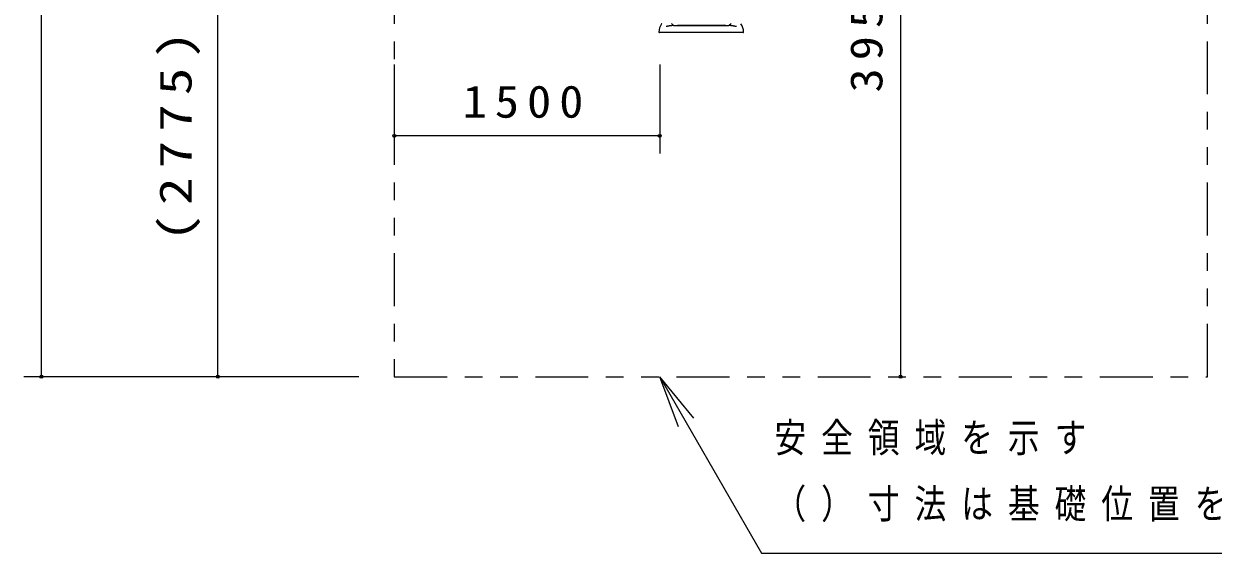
# Model space of a CAD drawing. Units: millimetres on the paper, with parts at other scales. Extents: x 197 to 617, y 140 to 437.
# Drawn here: x 515.2 to 582.6, y 239.9 to 269.9 of the extents above; entities that cross this region are included whole.
import ezdxf

# ---------------------------------------------------------------- set-up
doc = ezdxf.new("R2010")
doc.units = ezdxf.units.MM
doc.linetypes.add('USER3', pattern=[8, 3, -1, 1, -1, 1, -1])
doc.layers.add('線', color=2, linetype='Continuous', lineweight=25)
doc.layers.add('補助', color=2, linetype='Continuous', lineweight=13)
doc.styles.add('ＭＳ ゴシック', font='')
doc.styles.get('ＭＳ ゴシック').set_extended_font_data('MS Gothic')

# ---------------------------------------------------------------- blocks, each defined once
blk = doc.blocks.new('dimension_origin')
at = {"color": 0, "linetype": 'Continuous', "lineweight": -2}
blk.add_circle((0, 0), 1.25, dxfattribs=at)

msp = doc.modelspace()

# ---------------------------------------------------------------- linework, layer by layer
at = {"layer": '線', "color": 131}
for p, q in [((552.032, 269.772), (555.172, 269.772)), ((552.252, 269.789), (552.25, 269.782)), ((552.257, 269.792), (552.307, 269.792)), ((552.307, 269.792), (554.897, 269.792)), ((554.897, 269.792), (554.947, 269.792)), ((554.954, 269.782), (554.952, 269.789)), ((555.972, 269.372), (551.232, 269.372))]:
    msp.add_line(p, q, dxfattribs=at)
at = {"layer": '線', "linetype": 'USER3', "lineweight": 13}
msp.add_lwpolyline([(536.202, 249.877), (582.302, 249.877), (582.302, 328.877), (536.202, 328.877)], close=True, dxfattribs=at)
at = {"layer": '線', "color": 131}
for centre, radius, start, end in [((552.002, 269.402), 0.8, 144.76558, 180), ((551.365, 269.852), 0.02, 90, 144.76558), ((551.913, 269.852), 0.02, 43.43254, 90), ((552.145, 270.072), 0.3, 223.43254, 270), ((552.236, 269.787), 0.015, 270, 340), ((552.257, 269.787), 0.005, 90, 160), ((554.947, 269.787), 0.005, 20, 90), ((554.968, 269.787), 0.015, 200, 270), ((555.058, 270.072), 0.3, 270, 316.56746), ((555.291, 269.852), 0.02, 90, 136.56746), ((555.839, 269.852), 0.02, 35.23442, 90), ((555.202, 269.402), 0.8, 0, 35.23442), ((551.232, 269.402), 0.03, 180, 270), ((555.972, 269.402), 0.03, 270, 0)]:
    msp.add_arc(centre, radius, start, end, dxfattribs=at)
at = {"layer": '線', "color": 131, "lineweight": 13}
for points, knots in [([(551.928, 269.766), (551.926, 269.766), (551.925, 269.766), (551.923, 269.766), (551.921, 269.766), (551.92, 269.766), (551.918, 269.765), (551.916, 269.765), (551.915, 269.765), (551.913, 269.765), (551.911, 269.765), (551.91, 269.765), (551.908, 269.764), (551.906, 269.764), (551.905, 269.764), (551.903, 269.764), (551.901, 269.764), (551.9, 269.763), (551.898, 269.763), (551.897, 269.763), (551.895, 269.763), (551.893, 269.763), (551.892, 269.762), (551.89, 269.762), (551.888, 269.762), (551.887, 269.762), (551.885, 269.762), (551.883, 269.761), (551.882, 269.761), (551.88, 269.761), (551.878, 269.761), (551.877, 269.76), (551.875, 269.76), (551.874, 269.76), (551.872, 269.76), (551.87, 269.76), (551.869, 269.759), (551.867, 269.759), (551.865, 269.759), (551.864, 269.759), (551.862, 269.758), (551.86, 269.758), (551.859, 269.758), (551.857, 269.758), (551.856, 269.758), (551.854, 269.757), (551.852, 269.757), (551.851, 269.757), (551.849, 269.757), (551.847, 269.756), (551.846, 269.756), (551.844, 269.756), (551.842, 269.756), (551.841, 269.755), (551.839, 269.755), (551.837, 269.755), (551.836, 269.755), (551.834, 269.754), (551.833, 269.754), (551.831, 269.754), (551.829, 269.754), (551.828, 269.753), (551.826, 269.753), (551.824, 269.753), (551.823, 269.753), (551.821, 269.752), (551.82, 269.752), (551.818, 269.752), (551.816, 269.752), (551.815, 269.751), (551.813, 269.751), (551.811, 269.751), (551.81, 269.751), (551.808, 269.75), (551.806, 269.75), (551.805, 269.75), (551.803, 269.75), (551.802, 269.749), (551.8, 269.749), (551.798, 269.749), (551.797, 269.748), (551.795, 269.748), (551.793, 269.748), (551.792, 269.748), (551.79, 269.747), (551.788, 269.747), (551.787, 269.747), (551.785, 269.747), (551.784, 269.746), (551.782, 269.746), (551.78, 269.746), (551.779, 269.745), (551.777, 269.745), (551.775, 269.745), (551.774, 269.745), (551.772, 269.744), (551.771, 269.744), (551.769, 269.744), (551.767, 269.743), (551.766, 269.743), (551.764, 269.743), (551.762, 269.743), (551.761, 269.742), (551.759, 269.742), (551.757, 269.742), (551.756, 269.741), (551.754, 269.741), (551.753, 269.741), (551.751, 269.74), (551.749, 269.74), (551.748, 269.74), (551.746, 269.74), (551.744, 269.739), (551.743, 269.739), (551.741, 269.739), (551.74, 269.738), (551.738, 269.738), (551.736, 269.738), (551.735, 269.737), (551.733, 269.737), (551.731, 269.737), (551.73, 269.737), (551.728, 269.736), (551.727, 269.736), (551.725, 269.736), (551.723, 269.735), (551.722, 269.735), (551.72, 269.735), (551.718, 269.734), (551.717, 269.734), (551.715, 269.734), (551.714, 269.733), (551.712, 269.733), (551.71, 269.733), (551.709, 269.732), (551.707, 269.732), (551.705, 269.732), (551.704, 269.732), (551.702, 269.731), (551.701, 269.731), (551.699, 269.731), (551.697, 269.73), (551.696, 269.73), (551.694, 269.73), (551.692, 269.729), (551.691, 269.729), (551.689, 269.729), (551.688, 269.728), (551.686, 269.728), (551.684, 269.728), (551.683, 269.727), (551.681, 269.727), (551.679, 269.727), (551.678, 269.726), (551.676, 269.726), (551.675, 269.726), (551.673, 269.725), (551.671, 269.725), (551.67, 269.725), (551.668, 269.724), (551.666, 269.724), (551.665, 269.724), (551.663, 269.723), (551.662, 269.723), (551.66, 269.723), (551.658, 269.722), (551.657, 269.722), (551.655, 269.722), (551.653, 269.721), (551.652, 269.721), (551.65, 269.721), (551.649, 269.72), (551.647, 269.72), (551.645, 269.72), (551.644, 269.719), (551.642, 269.719), (551.641, 269.719), (551.639, 269.718), (551.637, 269.718), (551.636, 269.718), (551.634, 269.717), (551.632, 269.717), (551.631, 269.717), (551.629, 269.716), (551.628, 269.716), (551.626, 269.716), (551.624, 269.715), (551.623, 269.715), (551.621, 269.714), (551.619, 269.714), (551.618, 269.714), (551.616, 269.713), (551.615, 269.713), (551.613, 269.713), (551.611, 269.712), (551.61, 269.712), (551.608, 269.712), (551.607, 269.711), (551.605, 269.711)], [0, 0, 0, 0, 1, 1, 1, 2, 2, 2, 3, 3, 3, 4, 4, 4, 5, 5, 5, 6, 6, 6, 7, 7, 7, 8, 8, 8, 9, 9, 9, 10, 10, 10, 11, 11, 11, 12, 12, 12, 13, 13, 13, 14, 14, 14, 15, 15, 15, 16, 16, 16, 17, 17, 17, 18, 18, 18, 19, 19, 19, 20, 20, 20, 21, 21, 21, 22, 22, 22, 23, 23, 23, 24, 24, 24, 25, 25, 25, 26, 26, 26, 27, 27, 27, 28, 28, 28, 29, 29, 29, 30, 30, 30, 31, 31, 31, 32, 32, 32, 33, 33, 33, 34, 34, 34, 35, 35, 35, 36, 36, 36, 37, 37, 37, 38, 38, 38, 39, 39, 39, 40, 40, 40, 41, 41, 41, 42, 42, 42, 43, 43, 43, 44, 44, 44, 45, 45, 45, 46, 46, 46, 47, 47, 47, 48, 48, 48, 49, 49, 49, 50, 50, 50, 51, 51, 51, 52, 52, 52, 53, 53, 53, 54, 54, 54, 55, 55, 55, 56, 56, 56, 57, 57, 57, 58, 58, 58, 59, 59, 59, 60, 60, 60, 61, 61, 61, 62, 62, 62, 63, 63, 63, 64, 64, 64, 65, 65, 65, 66, 66, 66, 66]), ([(552.032, 269.772), (552.031, 269.772), (552.03, 269.772), (552.029, 269.772), (552.027, 269.772), (552.026, 269.772), (552.025, 269.772), (552.024, 269.772), (552.023, 269.772), (552.022, 269.772), (552.02, 269.772), (552.019, 269.772), (552.018, 269.772), (552.017, 269.772), (552.016, 269.772), (552.015, 269.772), (552.013, 269.772), (552.012, 269.772), (552.011, 269.772), (552.01, 269.772), (552.009, 269.772), (552.008, 269.772), (552.006, 269.772), (552.005, 269.772), (552.004, 269.772), (552.003, 269.772), (552.002, 269.772), (552.001, 269.772), (552, 269.772), (551.998, 269.772), (551.997, 269.772), (551.996, 269.772), (551.995, 269.772), (551.994, 269.771), (551.993, 269.771), (551.991, 269.771), (551.99, 269.771), (551.989, 269.771), (551.988, 269.771), (551.987, 269.771), (551.986, 269.771), (551.984, 269.771), (551.983, 269.771), (551.982, 269.771), (551.981, 269.771), (551.98, 269.771), (551.979, 269.771), (551.978, 269.771), (551.976, 269.771), (551.975, 269.77), (551.974, 269.77), (551.973, 269.77), (551.972, 269.77), (551.971, 269.77), (551.969, 269.77), (551.968, 269.77), (551.967, 269.77), (551.966, 269.77), (551.965, 269.77), (551.964, 269.77), (551.962, 269.77), (551.961, 269.769), (551.96, 269.769), (551.959, 269.769), (551.958, 269.769), (551.957, 269.769), (551.956, 269.769), (551.954, 269.769), (551.953, 269.769), (551.952, 269.769), (551.951, 269.769), (551.95, 269.769), (551.949, 269.768), (551.947, 269.768), (551.946, 269.768), (551.945, 269.768), (551.944, 269.768), (551.943, 269.768), (551.942, 269.768), (551.941, 269.768), (551.939, 269.768), (551.938, 269.767), (551.937, 269.767), (551.936, 269.767), (551.935, 269.767), (551.934, 269.767), (551.932, 269.767), (551.931, 269.767), (551.93, 269.767), (551.929, 269.767), (551.928, 269.766)], [0, 0, 0, 0, 1, 1, 1, 2, 2, 2, 3, 3, 3, 4, 4, 4, 5, 5, 5, 6, 6, 6, 7, 7, 7, 8, 8, 8, 9, 9, 9, 10, 10, 10, 11, 11, 11, 12, 12, 12, 13, 13, 13, 14, 14, 14, 15, 15, 15, 16, 16, 16, 17, 17, 17, 18, 18, 18, 19, 19, 19, 20, 20, 20, 21, 21, 21, 22, 22, 22, 23, 23, 23, 24, 24, 24, 25, 25, 25, 26, 26, 26, 27, 27, 27, 28, 28, 28, 29, 29, 29, 30, 30, 30, 30]), ([(555.276, 269.766), (555.275, 269.767), (555.274, 269.767), (555.272, 269.767), (555.271, 269.767), (555.27, 269.767), (555.269, 269.767), (555.268, 269.767), (555.267, 269.767), (555.266, 269.767), (555.264, 269.768), (555.263, 269.768), (555.262, 269.768), (555.261, 269.768), (555.26, 269.768), (555.259, 269.768), (555.257, 269.768), (555.256, 269.768), (555.255, 269.768), (555.254, 269.769), (555.253, 269.769), (555.252, 269.769), (555.25, 269.769), (555.249, 269.769), (555.248, 269.769), (555.247, 269.769), (555.246, 269.769), (555.245, 269.769), (555.244, 269.769), (555.242, 269.769), (555.241, 269.77), (555.24, 269.77), (555.239, 269.77), (555.238, 269.77), (555.237, 269.77), (555.235, 269.77), (555.234, 269.77), (555.233, 269.77), (555.232, 269.77), (555.231, 269.77), (555.23, 269.77), (555.229, 269.77), (555.227, 269.771), (555.226, 269.771), (555.225, 269.771), (555.224, 269.771), (555.223, 269.771), (555.222, 269.771), (555.22, 269.771), (555.219, 269.771), (555.218, 269.771), (555.217, 269.771), (555.216, 269.771), (555.215, 269.771), (555.213, 269.771), (555.212, 269.771), (555.211, 269.771), (555.21, 269.771), (555.209, 269.772), (555.208, 269.772), (555.206, 269.772), (555.205, 269.772), (555.204, 269.772), (555.203, 269.772), (555.202, 269.772), (555.201, 269.772), (555.2, 269.772), (555.198, 269.772), (555.197, 269.772), (555.196, 269.772), (555.195, 269.772), (555.194, 269.772), (555.193, 269.772), (555.191, 269.772), (555.19, 269.772), (555.189, 269.772), (555.188, 269.772), (555.187, 269.772), (555.186, 269.772), (555.184, 269.772), (555.183, 269.772), (555.182, 269.772), (555.181, 269.772), (555.18, 269.772), (555.179, 269.772), (555.178, 269.772), (555.176, 269.772), (555.175, 269.772), (555.174, 269.772), (555.173, 269.772), (555.172, 269.772)], [0, 0, 0, 0, 1, 1, 1, 2, 2, 2, 3, 3, 3, 4, 4, 4, 5, 5, 5, 6, 6, 6, 7, 7, 7, 8, 8, 8, 9, 9, 9, 10, 10, 10, 11, 11, 11, 12, 12, 12, 13, 13, 13, 14, 14, 14, 15, 15, 15, 16, 16, 16, 17, 17, 17, 18, 18, 18, 19, 19, 19, 20, 20, 20, 21, 21, 21, 22, 22, 22, 23, 23, 23, 24, 24, 24, 25, 25, 25, 26, 26, 26, 27, 27, 27, 28, 28, 28, 29, 29, 29, 30, 30, 30, 30]), ([(555.599, 269.711), (555.597, 269.711), (555.596, 269.712), (555.594, 269.712), (555.592, 269.712), (555.591, 269.713), (555.589, 269.713), (555.587, 269.713), (555.586, 269.714), (555.584, 269.714), (555.583, 269.714), (555.581, 269.715), (555.579, 269.715), (555.578, 269.716), (555.576, 269.716), (555.575, 269.716), (555.573, 269.717), (555.571, 269.717), (555.57, 269.717), (555.568, 269.718), (555.566, 269.718), (555.565, 269.718), (555.563, 269.719), (555.562, 269.719), (555.56, 269.719), (555.558, 269.72), (555.557, 269.72), (555.555, 269.72), (555.553, 269.721), (555.552, 269.721), (555.55, 269.721), (555.549, 269.722), (555.547, 269.722), (555.545, 269.722), (555.544, 269.723), (555.542, 269.723), (555.54, 269.723), (555.539, 269.724), (555.537, 269.724), (555.536, 269.724), (555.534, 269.725), (555.532, 269.725), (555.531, 269.725), (555.529, 269.726), (555.528, 269.726), (555.526, 269.726), (555.524, 269.727), (555.523, 269.727), (555.521, 269.727), (555.519, 269.728), (555.518, 269.728), (555.516, 269.728), (555.515, 269.729), (555.513, 269.729), (555.511, 269.729), (555.51, 269.73), (555.508, 269.73), (555.506, 269.73), (555.505, 269.731), (555.503, 269.731), (555.502, 269.731), (555.5, 269.732), (555.498, 269.732), (555.497, 269.732), (555.495, 269.732), (555.493, 269.733), (555.492, 269.733), (555.49, 269.733), (555.489, 269.734), (555.487, 269.734), (555.485, 269.734), (555.484, 269.735), (555.482, 269.735), (555.48, 269.735), (555.479, 269.736), (555.477, 269.736), (555.476, 269.736), (555.474, 269.737), (555.472, 269.737), (555.471, 269.737), (555.469, 269.737), (555.467, 269.738), (555.466, 269.738), (555.464, 269.738), (555.463, 269.739), (555.461, 269.739), (555.459, 269.739), (555.458, 269.74), (555.456, 269.74), (555.454, 269.74), (555.453, 269.74), (555.451, 269.741), (555.449, 269.741), (555.448, 269.741), (555.446, 269.742), (555.445, 269.742), (555.443, 269.742), (555.441, 269.743), (555.44, 269.743), (555.438, 269.743), (555.436, 269.743), (555.435, 269.744), (555.433, 269.744), (555.432, 269.744), (555.43, 269.745), (555.428, 269.745), (555.427, 269.745), (555.425, 269.745), (555.423, 269.746), (555.422, 269.746), (555.42, 269.746), (555.419, 269.747), (555.417, 269.747), (555.415, 269.747), (555.414, 269.747), (555.412, 269.748), (555.41, 269.748), (555.409, 269.748), (555.407, 269.748), (555.405, 269.749), (555.404, 269.749), (555.402, 269.749), (555.401, 269.75), (555.399, 269.75), (555.397, 269.75), (555.396, 269.75), (555.394, 269.751), (555.392, 269.751), (555.391, 269.751), (555.389, 269.751), (555.387, 269.752), (555.386, 269.752), (555.384, 269.752), (555.383, 269.752), (555.381, 269.753), (555.379, 269.753), (555.378, 269.753), (555.376, 269.753), (555.374, 269.754), (555.373, 269.754), (555.371, 269.754), (555.369, 269.754), (555.368, 269.755), (555.366, 269.755), (555.365, 269.755), (555.363, 269.755), (555.361, 269.756), (555.36, 269.756), (555.358, 269.756), (555.356, 269.756), (555.355, 269.757), (555.353, 269.757), (555.351, 269.757), (555.35, 269.757), (555.348, 269.758), (555.347, 269.758), (555.345, 269.758), (555.343, 269.758), (555.342, 269.758), (555.34, 269.759), (555.338, 269.759), (555.337, 269.759), (555.335, 269.759), (555.333, 269.76), (555.332, 269.76), (555.33, 269.76), (555.329, 269.76), (555.327, 269.76), (555.325, 269.761), (555.324, 269.761), (555.322, 269.761), (555.32, 269.761), (555.319, 269.762), (555.317, 269.762), (555.315, 269.762), (555.314, 269.762), (555.312, 269.762), (555.31, 269.763), (555.309, 269.763), (555.307, 269.763), (555.306, 269.763), (555.304, 269.763), (555.302, 269.764), (555.301, 269.764), (555.299, 269.764), (555.297, 269.764), (555.296, 269.764), (555.294, 269.765), (555.292, 269.765), (555.291, 269.765), (555.289, 269.765), (555.287, 269.765), (555.286, 269.765), (555.284, 269.766), (555.282, 269.766), (555.281, 269.766), (555.279, 269.766), (555.278, 269.766), (555.276, 269.766)], [0, 0, 0, 0, 1, 1, 1, 2, 2, 2, 3, 3, 3, 4, 4, 4, 5, 5, 5, 6, 6, 6, 7, 7, 7, 8, 8, 8, 9, 9, 9, 10, 10, 10, 11, 11, 11, 12, 12, 12, 13, 13, 13, 14, 14, 14, 15, 15, 15, 16, 16, 16, 17, 17, 17, 18, 18, 18, 19, 19, 19, 20, 20, 20, 21, 21, 21, 22, 22, 22, 23, 23, 23, 24, 24, 24, 25, 25, 25, 26, 26, 26, 27, 27, 27, 28, 28, 28, 29, 29, 29, 30, 30, 30, 31, 31, 31, 32, 32, 32, 33, 33, 33, 34, 34, 34, 35, 35, 35, 36, 36, 36, 37, 37, 37, 38, 38, 38, 39, 39, 39, 40, 40, 40, 41, 41, 41, 42, 42, 42, 43, 43, 43, 44, 44, 44, 45, 45, 45, 46, 46, 46, 47, 47, 47, 48, 48, 48, 49, 49, 49, 50, 50, 50, 51, 51, 51, 52, 52, 52, 53, 53, 53, 54, 54, 54, 55, 55, 55, 56, 56, 56, 57, 57, 57, 58, 58, 58, 59, 59, 59, 60, 60, 60, 61, 61, 61, 62, 62, 62, 63, 63, 63, 64, 64, 64, 65, 65, 65, 66, 66, 66, 66])]:
    msp.add_open_spline(points, degree=3, knots=knots, dxfattribs=at)
at = {"layer": '補助'}
for p, q in [((516.202, 249.877), (516.202, 328.877)), ((564.902, 289.377), (564.902, 249.877)), ((526.202, 249.877), (526.202, 277.627)), ((536.202, 267.572), (536.202, 262.522)), ((551.252, 267.572), (551.252, 262.522)), ((551.252, 263.522), (536.202, 263.522)), ((534.202, 249.877), (515.202, 249.877)), ((534.202, 249.877), (525.202, 249.877)), ((551.252, 249.877), (552.752, 247.279)), ((553.185, 247.529), (551.252, 249.877)), ((552.319, 247.029), (551.252, 249.877)), ((552.752, 247.279), (557.025, 239.877)), ((557.025, 239.877), (558.025, 239.877)), ((558.025, 239.877), (592.719, 239.877))]:
    msp.add_line(p, q, dxfattribs=at)

# ---------------------------------------------------------------- block references
at = {"layer": '補助', "xscale": 0.0667, "yscale": 0.0667}
msp.add_blockref('dimension_origin', (536.202, 263.522), dxfattribs=at)
for p, rotation in [((551.252, 263.522), 180), ((516.202, 249.877), 90), ((526.202, 249.877), 90), ((564.902, 249.877), 90)]:
    msp.add_blockref('dimension_origin', p, dxfattribs=dict(at, rotation=rotation))

# ---------------------------------------------------------------- texts
at = {"layer": '補助', "char_height": 1.833, "attachment_point": 8, "rotation": 90, "style": 'ＭＳ ゴシック'}
for s, insert in [('\\T1.33;\\W1.1;3950', (563.902, 269.627)), ('\\T1.33;\\W1.25;(2775)', (525.202, 263.752))]:
    msp.add_mtext(s, dxfattribs=dict(at, insert=insert))
at = {"layer": '補助', "style": 'ＭＳ ゴシック'}
for s, insert, char_height, attachment_point in [('\\T1.33;\\W1.1;1500', (543.727, 264.522), 1.833, 8), ('\\T1.47;\\W0.8;安全領域を示す', (557.75, 247.252), 1.65, 1), ('\\T1.47;\\W0.8;（）寸法は基礎位置を示す', (557.75, 243.502), 1.65, 1)]:
    msp.add_mtext(s, dxfattribs=dict(at, insert=insert, char_height=char_height, attachment_point=attachment_point))

doc.saveas('drawing.dxf')
